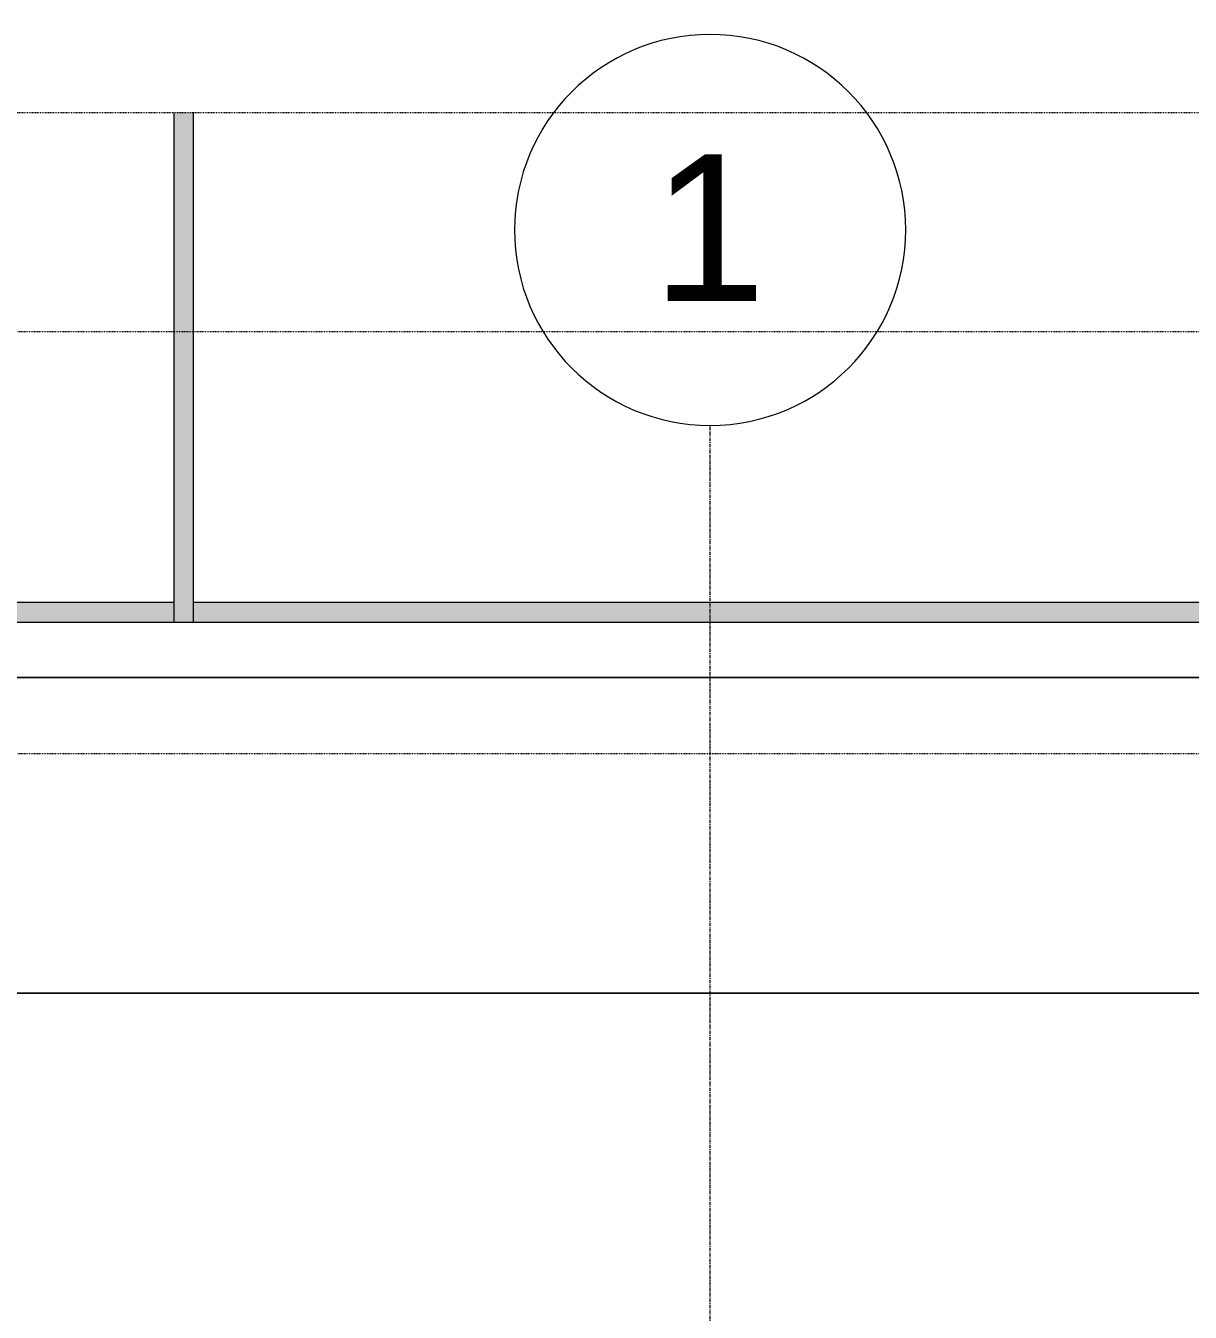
# Model space of a CAD drawing. Header units: inches. Extents: x -4254 to -1719, y 9514 to 12654.
# Drawn here: x -3586.3 to -3407.7, y 12277.6 to 12475.1 of the extents above; entities that cross this region are included whole.
import ezdxf

# ---------------------------------------------------------------- set-up
doc = ezdxf.new("R2010")
doc.units = ezdxf.units.IN
doc.header["$MEASUREMENT"] = 0
doc.linetypes.add('Aligning Line 1_8_', pattern=[0.25, 0.125, -0.125])
doc.linetypes.add('Grid Line 1_2_', pattern=[0.875, 0.5, -0.125, 0.125, -0.125])
for name, color, linetype, lineweight in [('0-1', 7, 'Continuous', 5), ('0-2', 7, 'Continuous', 9), ('C-PRKG-1', 55, 'Continuous', 9), ('C-PRKG-2', 7, 'Continuous', 9), ('C-TOPO', 7, 'Continuous', 9), ('G-ANNO-SYMB-1', 147, 'Aligning Line 1_8_', 9), ('S-GRID-1', 1, 'Grid Line 1_2_', 9), ('S-GRID-IDEN', 1, 'Continuous', 9)]:
    doc.layers.add(name, color=color, linetype=linetype, lineweight=lineweight)
doc.styles.add('Arial_1', font='arial.ttf', dxfattribs={"height": 22.5})

# ---------------------------------------------------------------- blocks, each defined once
blk = doc.blocks.new('Parking_Stall_Multiple2 - street parking-1355854-FLOOR PLAN - ROOF')
at = {"layer": 'C-PRKG-1'}
blk.add_hatch(color=256, dxfattribs=at).paths.add_polyline_path([(0, -240), (0.04, -242.96), (1.5, -241.5), (3, -243), (78.26, -243), (78.26, -241.07), (61.5, -241.5), (3, -240), (3, -3), (78.26, -3), (78.26, 0), (0, 0), (0, -238.03)], flags=0)
h = blk.add_hatch(color=256, dxfattribs=at)
h.paths.add_polyline_path([(0, -480), (0.04, -482.96), (1.5, -481.5), (3, -483), (78.26, -483), (78.26, -481.07), (61.5, -481.5), (3, -480), (3, -243), (1.5, -241.5), (0.04, -242.96), (0, -240), (0, -458.15)], flags=0)
h.paths.add_polyline_path([(3, -240), (61.5, -241.5), (78.26, -241.07), (78.26, -240), (23.04, -240)], flags=0)
at = {"layer": 'C-PRKG-2'}
for p, q in [((0, 0), (0, -243)), ((3, -240), (3, -3)), ((78.26, -240), (0, -240)), ((0, -240), (0, -483)), ((78.26, -240), (3, -240)), ((0, -243), (78.26, -243)), ((3, -480), (3, -243)), ((3, -243), (78.26, -243))]:
    blk.add_line(p, q, dxfattribs=at)
blk = doc.blocks.new('CTR  - Topography_rvt-1-FLOOR PLAN - ROOF')
at = {"layer": 'C-TOPO'}
for p, q in [((-3384.51, 12375.07), (-3752.36, 12375.07)), ((-3752.36, 12375.07), (-3384.51, 12375.07)), ((-3702.5, 12326.59), (-3440.11, 12326.59)), ((-3440.11, 12326.59), (-3702.5, 12326.59)), ((-3440.11, 12326.59), (-3409.85, 12326.59)), ((-3409.85, 12326.59), (-3440.11, 12326.59)), ((-3409.85, 12326.59), (-3383.09, 12326.59)), ((-3383.09, 12326.59), (-3409.85, 12326.59))]:
    blk.add_line(p, q, dxfattribs=at)
at = {"layer": '0-2', "rotation": 89.99999999999908}
blk.add_blockref('Parking_Stall_Multiple2 - street parking-1355854-FLOOR PLAN - ROOF', (-3803.58, 12383.54), dxfattribs=at)
blk = doc.blocks.new('CTR - 1st Phase - Common Walls_rvt-1-FLOOR PLAN - ROOF')
at = {"layer": 'G-ANNO-SYMB-1'}
for p, q in [((-1910.96, 12461.73), (-4071.96, 12461.73)), ((-1910.9, 12428.12), (-4072.07, 12428.12)), ((-1910.9, 12363.34), (-4072.07, 12363.34))]:
    blk.add_line(p, q, dxfattribs=at)
blk = doc.blocks.new('CTR - 1st Phase -Stairs _ Elevators_rvt-1-FLOOR PLAN - ROOF')
at = {"layer": 'G-ANNO-SYMB-1'}
blk.add_line((-1910.96, 12461.73), (-4071.96, 12461.73), dxfattribs=at)
blk = doc.blocks.new('Grid - Grid Head - Circle-50561-FLOOR PLAN - ROOF')
at = {"layer": 'S-GRID-IDEN'}
for start, end in [(360, 180), (180, 360)]:
    blk.add_arc((0, 0), 0.25, start, end, dxfattribs=at)

msp = doc.modelspace()

# ---------------------------------------------------------------- linework, layer by layer
at = {"layer": 'S-GRID-1'}
msp.add_line((-3481.32, 9836.18), (-3481.32, 12413.74), dxfattribs=at)

# ---------------------------------------------------------------- block references
at = {"layer": '0-1'}
for name in ['CTR  - Topography_rvt-1-FLOOR PLAN - ROOF', 'CTR - 1st Phase - Common Walls_rvt-1-FLOOR PLAN - ROOF', 'CTR - 1st Phase -Stairs _ Elevators_rvt-1-FLOOR PLAN - ROOF']:
    msp.add_blockref(name, (0, 0), dxfattribs=at)
at = {"layer": 'S-GRID-IDEN', "xscale": 120, "yscale": 120, "zscale": 120}
msp.add_blockref('Grid - Grid Head - Circle-50561-FLOOR PLAN - ROOF', (-3481.32, 12443.74), dxfattribs=at)

# ---------------------------------------------------------------- texts
at = {"layer": 'S-GRID-IDEN', "insert": (-3490.24, 12455.35), "char_height": 22.5, "width": 21.21, "attachment_point": 1, "style": 'Arial_1'}
msp.add_mtext('1', dxfattribs=at)

doc.saveas('drawing.dxf')
